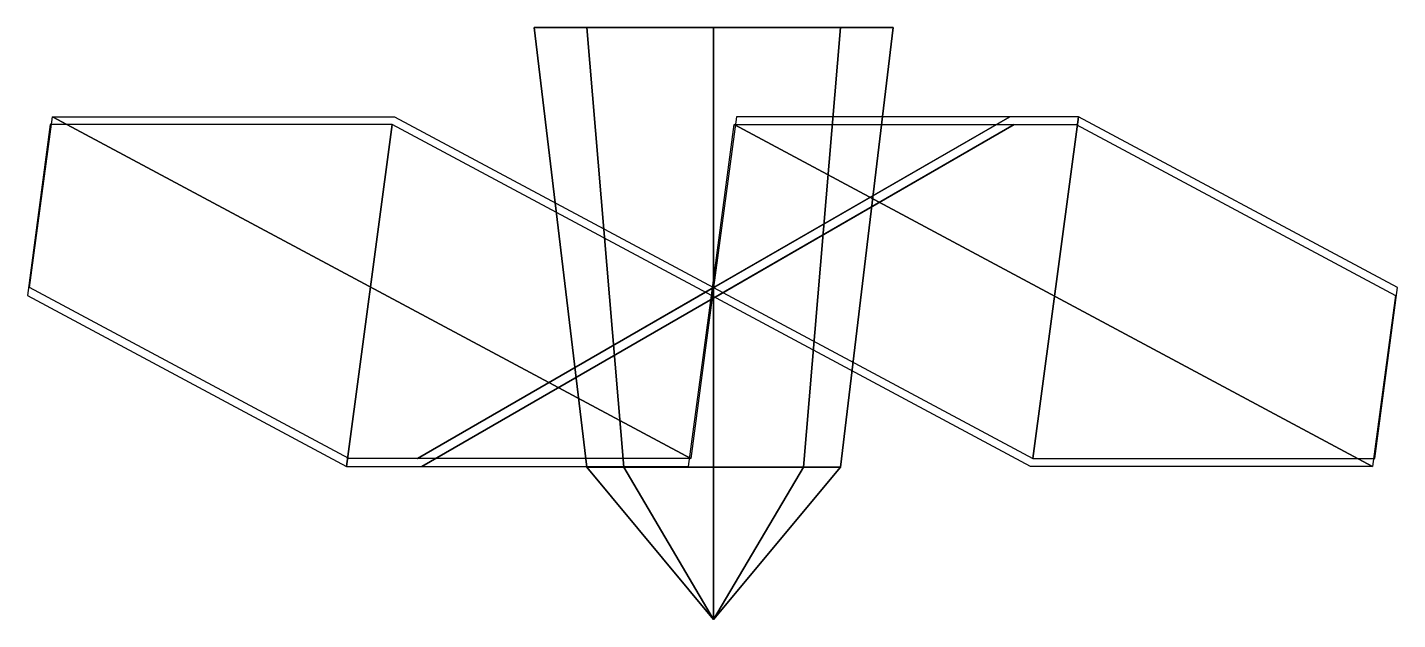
# Model space of a CAD drawing. Extents: x -0.76 to 0.76, y -27.91 to -27.25.
import ezdxf

# ---------------------------------------------------------------- set-up
doc = ezdxf.new("R2010")
doc.units = 0
doc.layers.add('PROP', color=1, linetype='CONTINUOUS')

msp = doc.modelspace()

# ---------------------------------------------------------------- linework, layer by layer
at = {"layer": 'PROP'}
for points in [[(-0.1414, -27.74), (-0.2, -27.25), (-0.1414, -27.25, -0.1414), (-0.1, -27.74, -0.1)], [(-0.1, -27.74, 0.1), (-0.1414, -27.25, 0.1414), (-0.2, -27.25), (-0.1414, -27.74)], [(-0.1, -27.74, -0.1), (-0.1414, -27.25, -0.1414), (0, -27.25, -0.2), (0, -27.74, -0.1414)], [(0, -27.74, 0.1414), (0, -27.25, 0.2), (-0.1414, -27.25, 0.1414), (-0.1, -27.74, 0.1)], [(0, -27.74, -0.1414), (0, -27.25, -0.2), (0.1414, -27.25, -0.1414), (0.1, -27.74, -0.1)], [(0.1, -27.74, 0.1), (0.1414, -27.25, 0.1414), (0, -27.25, 0.2), (0, -27.74, 0.1414)], [(0.1, -27.74, -0.1), (0.1414, -27.25, -0.1414), (0.2, -27.25), (0.1414, -27.74)], [(0.1414, -27.74), (0.2, -27.25), (0.1414, -27.25, 0.1414), (0.1, -27.74, 0.1)], [(-0.4091, -27.7392, -0.6115), (-0.358, -27.3581, 0.1801), (-0.7391, -27.3581, -0.0399), (-0.7646, -27.5487, -0.4357)], [(-0.7366, -27.3495, -0.0442), (-0.0255, -27.7305, -0.3958), (-0.4066, -27.7305, -0.6158), (-0.7621, -27.54, -0.44)], [(-0.3555, -27.3495, 0.1758), (0, -27.54), (-0.0255, -27.7305, -0.3958), (-0.7366, -27.3495, -0.0442)], [(-0.028, -27.7392, -0.3915), (-0.0025, -27.5487, 0.0043), (-0.358, -27.3581, 0.1801), (-0.4091, -27.7392, -0.6115)], [(0.33, -27.3495, 0.66), (-0.33, -27.7305, 0.22), (-0.33, -27.7305, 0.66), (0, -27.54, 0.88)], [(0.33, -27.3495, 0.22), (0, -27.54), (-0.33, -27.7305, 0.22), (0.33, -27.3495, 0.66)], [(-0.325, -27.7392, 0.22), (0.005, -27.5487), (0.335, -27.3581, 0.22), (-0.325, -27.7392, 0.66)], [(-0.325, -27.7392, 0.66), (0.335, -27.3581, 0.22), (0.335, -27.3581, 0.66), (0.005, -27.5487, 0.88)], [(0.353, -27.7392, 0.1715), (-0.0025, -27.5487, -0.0043), (0.023, -27.3581, -0.4001), (0.7341, -27.7392, -0.0485)], [(0.0255, -27.3495, -0.3958), (0, -27.54), (0.3555, -27.7305, 0.1758), (0.4066, -27.3495, -0.6158)], [(0.7341, -27.7392, -0.0485), (0.023, -27.3581, -0.4001), (0.4041, -27.3581, -0.6201), (0.7596, -27.5487, -0.4443)], [(0.4066, -27.3495, -0.6158), (0.3555, -27.7305, 0.1758), (0.7366, -27.7305, -0.0442), (0.7621, -27.54, -0.44)], [(0, -27.91), (-0.1414, -27.74), (-0.1, -27.74, -0.1), (0, -27.91)], [(0, -27.91), (-0.1, -27.74, 0.1), (-0.1414, -27.74), (0, -27.91)], [(0, -27.91), (-0.1, -27.74, -0.1), (0, -27.74, -0.1414), (0, -27.91)], [(0, -27.91), (0, -27.74, 0.1414), (-0.1, -27.74, 0.1), (0, -27.91)], [(0, -27.91), (0, -27.74, -0.1414), (0.1, -27.74, -0.1), (0, -27.91)], [(0, -27.91), (0.1, -27.74, -0.1), (0.1414, -27.74), (0, -27.91)], [(0, -27.91), (0.1414, -27.74), (0.1, -27.74, 0.1), (0, -27.91)], [(0, -27.91), (0.1, -27.74, 0.1), (0, -27.74, 0.1414), (0, -27.91)]]:
    msp.add_3dface(points, dxfattribs=at)

doc.saveas('drawing.dxf')
